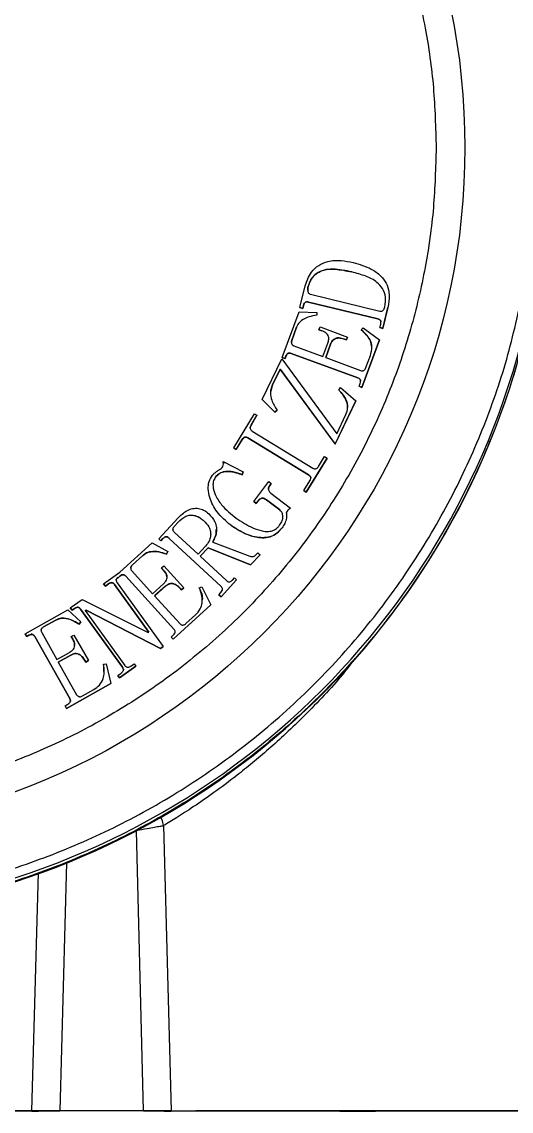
# Model space of a CAD drawing. Header units: millimetres. Extents: x 2371 to 4515, y 843 to 2359.
# Drawn here: x 3904.3 to 3955.3, y 1965 to 2078.6 of the extents above; entities that cross this region are included whole.
import ezdxf

# ---------------------------------------------------------------- set-up
doc = ezdxf.new("R2010")
doc.units = ezdxf.units.MM

msp = doc.modelspace()

# ---------------------------------------------------------------- linework, layer by layer
at = {"color": 7, "linetype": 'Continuous', "lineweight": 25}
for p, q in [((3933.29, 2048.819), (3933.843, 2051.094)), ((3934.38, 2050.212), (3941.61, 2048.449)), ((3941.411, 2047.64), (3934.182, 2049.403)), ((3934.182, 2049.403), (3934.182, 2049.401)), ((3934.182, 2049.401), (3941.411, 2047.638)), ((3942.593, 2050.107), (3942.593, 2050.11)), ((3931.443, 2043.617), (3933.197, 2048.385)), ((3933.197, 2048.385), (3935.049, 2048.31)), ((3933.594, 2048.744), (3933.29, 2048.819)), ((3933.29, 2048.819), (3933.29, 2048.817)), ((3933.29, 2048.817), (3933.594, 2048.742)), ((3933.667, 2049.047), (3933.594, 2048.744)), ((3933.594, 2048.742), (3933.667, 2049.044)), ((3933.594, 2048.744), (3933.594, 2048.742)), ((3933.667, 2049.047), (3933.667, 2049.044)), ((3935.049, 2048.31), (3935.054, 2048.031)), ((3942.454, 2048.835), (3941.924, 2046.66)), ((3941.924, 2046.658), (3942.454, 2048.833)), ((3942.454, 2048.835), (3942.454, 2048.833)), ((3935.272, 2046.517), (3935.38, 2046.807)), ((3935.38, 2046.807), (3938.248, 2045.752)), ((3941.411, 2047.64), (3941.411, 2047.638)), ((3941.619, 2046.733), (3941.706, 2047.087)), ((3932.935, 2046.769), (3932.435, 2045.407)), ((3932.435, 2045.405), (3932.935, 2046.767)), ((3932.935, 2046.769), (3932.935, 2046.767)), ((3935.563, 2046.411), (3935.272, 2046.517)), ((3935.272, 2046.517), (3935.272, 2046.514)), ((3935.272, 2046.514), (3935.563, 2046.408)), ((3935.563, 2046.411), (3935.563, 2046.408)), ((3938.248, 2045.752), (3938.141, 2045.461)), ((3938.141, 2045.459), (3938.248, 2045.75)), ((3938.248, 2045.752), (3938.248, 2045.75)), ((3939.682, 2046.495), (3939.868, 2046.703)), ((3939.868, 2046.703), (3941.569, 2045.469)), ((3941.924, 2046.66), (3941.619, 2046.733)), ((3941.619, 2046.733), (3941.619, 2046.731)), ((3941.619, 2046.731), (3941.924, 2046.658)), ((3941.924, 2046.66), (3941.924, 2046.658)), ((3932.435, 2045.407), (3932.435, 2045.405)), ((3932.662, 2044.827), (3935.677, 2043.718)), ((3935.677, 2043.718), (3936.197, 2045.128)), ((3936.49, 2045.02), (3935.969, 2043.61)), ((3935.97, 2043.609), (3936.49, 2045.018)), ((3936.49, 2045.02), (3936.49, 2045.018)), ((3938.141, 2045.461), (3937.946, 2045.532)), ((3937.946, 2045.532), (3937.946, 2045.53)), ((3937.946, 2045.53), (3938.141, 2045.459)), ((3938.141, 2045.461), (3938.141, 2045.459)), ((3941.569, 2045.469), (3939.743, 2040.508)), ((3939.743, 2040.506), (3941.569, 2045.466)), ((3941.569, 2045.469), (3941.569, 2045.466)), ((3929.347, 2039.226), (3931.384, 2043.475)), ((3931.384, 2043.475), (3937.122, 2035.671)), ((3931.735, 2043.51), (3931.443, 2043.617)), ((3931.443, 2043.617), (3931.443, 2043.615)), ((3931.443, 2043.615), (3931.735, 2043.507)), ((3931.826, 2043.752), (3931.735, 2043.51)), ((3931.735, 2043.507), (3931.826, 2043.75)), ((3931.735, 2043.51), (3931.735, 2043.507)), ((3931.826, 2043.752), (3931.826, 2043.75)), ((3939.331, 2041.489), (3932.377, 2044.049)), ((3932.377, 2044.047), (3932.377, 2044.049)), ((3932.377, 2044.047), (3939.331, 2041.487)), ((3935.969, 2043.61), (3939.616, 2042.267)), ((3940.167, 2042.562), (3940.631, 2043.825)), ((3931.218, 2042.406), (3930.436, 2040.773)), ((3930.436, 2040.77), (3931.218, 2042.404)), ((3936.955, 2034.602), (3931.218, 2042.406)), ((3931.218, 2042.406), (3931.218, 2042.404)), ((3931.218, 2042.404), (3936.955, 2034.6)), ((3939.331, 2041.489), (3939.331, 2041.487)), ((3930.436, 2040.773), (3930.436, 2040.77)), ((3937.348, 2040.218), (3937.529, 2040.476)), ((3937.529, 2040.476), (3939.105, 2039.087)), ((3939.45, 2040.616), (3939.558, 2040.907)), ((3939.743, 2040.508), (3939.45, 2040.616)), ((3939.45, 2040.616), (3939.45, 2040.614)), ((3939.45, 2040.614), (3939.743, 2040.506)), ((3939.743, 2040.508), (3939.743, 2040.506)), ((3930.669, 2037.904), (3929.347, 2039.226)), ((3929.347, 2039.226), (3929.347, 2039.223)), ((3929.347, 2039.223), (3930.669, 2037.902)), ((3939.105, 2039.087), (3936.955, 2034.602)), ((3936.955, 2034.6), (3939.105, 2039.085)), ((3939.105, 2039.087), (3939.105, 2039.085)), ((3926.374, 2034.207), (3928.537, 2037.752)), ((3928.537, 2037.752), (3928.803, 2037.59)), ((3930.894, 2038.139), (3930.669, 2037.904)), ((3930.669, 2037.902), (3930.894, 2038.137)), ((3930.669, 2037.904), (3930.669, 2037.902)), ((3930.894, 2038.139), (3930.894, 2038.137)), ((3928.803, 2037.59), (3928.181, 2036.571)), ((3928.181, 2036.569), (3928.803, 2037.588)), ((3928.181, 2036.571), (3928.181, 2036.569)), ((3928.803, 2037.59), (3928.803, 2037.588)), ((3937.122, 2035.671), (3938.085, 2037.681)), ((3928.293, 2035.954), (3934.629, 2032.088)), ((3927.262, 2035.064), (3926.64, 2034.045)), ((3926.64, 2034.043), (3927.262, 2035.062)), ((3927.262, 2035.064), (3927.262, 2035.062)), ((3934.195, 2031.379), (3927.859, 2035.245)), ((3927.859, 2035.243), (3927.859, 2035.245)), ((3927.859, 2035.243), (3934.195, 2031.377)), ((3936.955, 2034.602), (3936.955, 2034.6)), ((3926.64, 2034.045), (3926.374, 2034.207)), ((3926.374, 2034.207), (3926.374, 2034.205)), ((3926.374, 2034.205), (3926.64, 2034.043)), ((3926.64, 2034.045), (3926.64, 2034.043)), ((3935.226, 2032.269), (3935.848, 2033.288)), ((3935.848, 2033.288), (3936.114, 2033.126)), ((3925.261, 2032.791), (3927.376, 2031.712)), ((3936.114, 2033.126), (3933.951, 2029.582)), ((3933.951, 2029.58), (3936.114, 2033.124)), ((3936.114, 2033.126), (3936.114, 2033.124)), ((3924.456, 2031.123), (3924.456, 2031.121)), ((3927.376, 2031.712), (3927.27, 2031.402)), ((3927.27, 2031.4), (3927.376, 2031.71)), ((3927.27, 2031.402), (3927.27, 2031.4)), ((3927.376, 2031.71), (3927.376, 2031.712)), ((3934.195, 2031.379), (3934.195, 2031.377)), ((3923.715, 2029.992), (3923.715, 2029.99)), ((3928.474, 2028.605), (3930.04, 2030.676)), ((3930.04, 2030.676), (3930.289, 2030.487)), ((3930.289, 2030.487), (3930.133, 2030.279)), ((3930.133, 2030.277), (3930.289, 2030.485)), ((3930.133, 2030.279), (3930.133, 2030.277)), ((3930.289, 2030.487), (3930.289, 2030.485)), ((3933.685, 2029.744), (3934.307, 2030.763)), ((3933.951, 2029.582), (3933.685, 2029.744)), ((3933.685, 2029.744), (3933.685, 2029.741)), ((3928.911, 2028.665), (3928.723, 2028.416)), ((3928.723, 2028.414), (3928.911, 2028.663)), ((3928.911, 2028.665), (3928.911, 2028.663)), ((3931.192, 2027.721), (3929.784, 2028.786)), ((3929.784, 2028.786), (3929.784, 2028.784)), ((3929.784, 2028.784), (3931.192, 2027.719)), ((3930.244, 2029.48), (3932.315, 2027.913)), ((3933.685, 2029.741), (3933.951, 2029.58)), ((3933.951, 2029.582), (3933.951, 2029.58)), ((3928.723, 2028.416), (3928.474, 2028.605)), ((3928.474, 2028.605), (3928.474, 2028.603)), ((3928.474, 2028.603), (3928.723, 2028.414)), ((3928.723, 2028.416), (3928.723, 2028.414)), ((3931.192, 2027.721), (3931.192, 2027.719)), ((3918.554, 2024.722), (3920.569, 2026.891)), ((3920.195, 2026.034), (3920.584, 2026.452)), ((3920.195, 2026.032), (3920.584, 2026.45)), ((3920.584, 2026.452), (3920.584, 2026.45)), ((3923.262, 2026.587), (3923.262, 2026.585)), ((3931.869, 2026.866), (3931.869, 2026.868)), ((3922.653, 2023.11), (3920.18, 2025.408)), ((3920.195, 2026.034), (3920.195, 2026.032)), ((3924.579, 2025.669), (3924.579, 2025.671)), ((3914.508, 2021.236), (3917.876, 2024.3)), ((3917.876, 2024.3), (3919.493, 2023.375)), ((3918.781, 2024.512), (3918.554, 2024.722)), ((3918.554, 2024.72), (3918.554, 2024.722)), ((3918.554, 2024.72), (3918.781, 2024.51)), ((3918.993, 2024.741), (3918.781, 2024.512)), ((3918.781, 2024.51), (3918.993, 2024.739)), ((3918.781, 2024.512), (3918.781, 2024.51)), ((3918.993, 2024.741), (3918.993, 2024.739)), ((3925.055, 2019.744), (3919.615, 2024.799)), ((3919.615, 2024.799), (3919.615, 2024.797)), ((3919.615, 2024.797), (3925.055, 2019.742)), ((3924.188, 2024.379), (3928.062, 2022.904)), ((3916.892, 2022.982), (3915.813, 2022)), ((3915.813, 2021.998), (3916.892, 2022.98)), ((3916.892, 2022.982), (3916.892, 2022.98)), ((3919.493, 2023.375), (3919.369, 2023.123)), ((3919.369, 2023.121), (3919.493, 2023.373)), ((3919.369, 2023.123), (3919.369, 2023.121)), ((3919.493, 2023.375), (3919.493, 2023.373)), ((3923.433, 2023.948), (3922.653, 2023.11)), ((3923.695, 2023.774), (3922.88, 2022.898)), ((3922.881, 2022.897), (3923.695, 2023.772)), ((3928.134, 2021.987), (3923.695, 2023.774)), ((3923.695, 2023.774), (3923.695, 2023.772)), ((3923.695, 2023.772), (3928.134, 2021.985)), ((3929.124, 2023.052), (3928.134, 2021.987)), ((3928.134, 2021.985), (3929.124, 2023.05)), ((3928.683, 2023.039), (3928.894, 2023.266)), ((3928.894, 2023.266), (3929.124, 2023.052)), ((3929.124, 2023.052), (3929.124, 2023.05)), ((3915.813, 2022), (3915.813, 2021.998)), ((3918.859, 2021.672), (3919.09, 2021.882)), ((3919.09, 2021.882), (3921.159, 2019.609)), ((3922.88, 2022.898), (3925.62, 2020.353)), ((3928.134, 2021.987), (3928.134, 2021.985)), ((3912.806, 2020.023), (3914.501, 2021.245)), ((3914.311, 2020.634), (3914.267, 2020.682)), ((3914.267, 2020.679), (3914.267, 2020.682)), ((3914.267, 2020.679), (3914.311, 2020.632)), ((3914.503, 2020.809), (3914.311, 2020.634)), ((3914.311, 2020.632), (3914.503, 2020.807)), ((3914.501, 2021.245), (3914.508, 2021.236)), ((3914.503, 2020.809), (3914.503, 2020.807)), ((3920.144, 2015.306), (3915.131, 2020.815)), ((3915.131, 2020.815), (3915.131, 2020.813)), ((3915.131, 2020.813), (3920.144, 2015.303)), ((3915.748, 2021.377), (3917.921, 2018.989)), ((3919.069, 2021.441), (3918.859, 2021.672)), ((3918.859, 2021.672), (3918.859, 2021.67)), ((3918.859, 2021.67), (3919.069, 2021.439)), ((3919.069, 2021.441), (3919.069, 2021.439)), ((3912.989, 2019.769), (3912.806, 2020.023)), ((3912.806, 2020.023), (3912.806, 2020.021)), ((3912.806, 2020.021), (3912.989, 2019.767)), ((3913.328, 2020.012), (3912.989, 2019.769)), ((3912.989, 2019.767), (3913.328, 2020.01)), ((3912.989, 2019.769), (3912.989, 2019.767)), ((3913.328, 2020.012), (3913.328, 2020.01)), ((3917.532, 2014.99), (3913.954, 2019.948)), ((3913.954, 2019.948), (3913.954, 2019.946)), ((3913.954, 2019.946), (3917.531, 2014.989)), ((3914.209, 2020.131), (3919.009, 2013.478)), ((3914.311, 2020.634), (3914.311, 2020.632)), ((3917.921, 2018.989), (3919.038, 2020.004)), ((3919.248, 2019.773), (3918.131, 2018.758)), ((3918.132, 2018.756), (3919.248, 2019.771)), ((3919.248, 2019.773), (3919.248, 2019.771)), ((3920.928, 2019.399), (3920.787, 2019.553)), ((3920.787, 2019.553), (3920.787, 2019.551)), ((3920.787, 2019.551), (3920.928, 2019.397)), ((3921.159, 2019.609), (3920.928, 2019.399)), ((3920.928, 2019.397), (3921.159, 2019.607)), ((3921.159, 2019.609), (3921.159, 2019.607)), ((3922.781, 2019.607), (3923.043, 2019.705)), ((3923.043, 2019.705), (3923.987, 2017.818)), ((3925.055, 2019.744), (3925.055, 2019.742)), ((3926.685, 2020.428), (3925.059, 2018.677)), ((3925.059, 2018.675), (3926.685, 2020.426)), ((3926.244, 2020.413), (3926.456, 2020.642)), ((3926.456, 2020.642), (3926.685, 2020.428)), ((3926.685, 2020.428), (3926.685, 2020.426)), ((3909.331, 2017.515), (3910.56, 2018.403)), ((3910.56, 2018.403), (3917.447, 2014.93)), ((3918.131, 2018.758), (3920.76, 2015.868)), ((3920.928, 2019.399), (3920.928, 2019.397)), ((3924.83, 2018.891), (3925.042, 2019.12)), ((3925.059, 2018.677), (3924.83, 2018.891)), ((3924.83, 2018.891), (3924.83, 2018.889)), ((3924.83, 2018.889), (3925.059, 2018.675)), ((3925.059, 2018.677), (3925.059, 2018.675)), ((3904.628, 2014.806), (3909.065, 2017.307)), ((3909.065, 2017.307), (3910.432, 2016.049)), ((3909.514, 2017.261), (3909.331, 2017.515)), ((3909.331, 2017.515), (3909.331, 2017.513)), ((3909.331, 2017.513), (3909.514, 2017.259)), ((3909.768, 2017.446), (3909.514, 2017.261)), ((3909.514, 2017.259), (3909.768, 2017.444)), ((3909.514, 2017.261), (3909.514, 2017.259)), ((3909.768, 2017.446), (3909.768, 2017.444)), ((3914.765, 2011.32), (3910.394, 2017.38)), ((3910.394, 2017.38), (3910.394, 2017.378)), ((3910.394, 2017.378), (3914.765, 2011.318)), ((3910.978, 2017.286), (3910.893, 2017.226)), ((3910.894, 2017.225), (3910.978, 2017.284)), ((3918.755, 2013.295), (3910.978, 2017.286)), ((3910.978, 2017.286), (3910.978, 2017.284)), ((3910.978, 2017.284), (3918.755, 2013.293)), ((3923.987, 2017.818), (3920.057, 2014.24)), ((3920.057, 2014.238), (3923.987, 2017.815)), ((3923.987, 2017.818), (3923.987, 2017.815)), ((3907.816, 2016.243), (3906.549, 2015.531)), ((3906.549, 2015.528), (3907.816, 2016.241)), ((3907.816, 2016.243), (3907.816, 2016.241)), ((3910.893, 2017.226), (3915.02, 2011.505)), ((3921.388, 2015.874), (3922.39, 2016.787)), ((3906.549, 2015.531), (3906.549, 2015.528)), ((3910.432, 2016.049), (3910.255, 2015.829)), ((3910.255, 2015.827), (3910.432, 2016.047)), ((3910.255, 2015.829), (3910.255, 2015.827)), ((3910.432, 2016.049), (3910.432, 2016.047)), ((3917.447, 2014.93), (3917.532, 2014.99)), ((3920.144, 2015.306), (3920.144, 2015.303)), ((3904.782, 2014.535), (3904.628, 2014.806)), ((3904.628, 2014.806), (3904.628, 2014.804)), ((3904.628, 2014.804), (3904.782, 2014.532)), ((3905.01, 2014.662), (3904.782, 2014.535)), ((3904.782, 2014.532), (3905.01, 2014.66)), ((3904.782, 2014.535), (3904.782, 2014.532)), ((3905.01, 2014.662), (3905.01, 2014.66)), ((3909.269, 2008.054), (3905.62, 2014.529)), ((3905.62, 2014.527), (3905.62, 2014.529)), ((3905.62, 2014.527), (3909.269, 2008.052)), ((3906.345, 2014.937), (3907.926, 2012.131)), ((3909.437, 2014.533), (3909.708, 2014.685)), ((3909.589, 2014.261), (3909.437, 2014.533)), ((3909.437, 2014.533), (3909.437, 2014.531)), ((3909.437, 2014.531), (3909.589, 2014.259)), ((3909.589, 2014.261), (3909.589, 2014.259)), ((3909.708, 2014.685), (3911.213, 2012.013)), ((3919.847, 2014.471), (3920.078, 2014.683)), ((3920.057, 2014.24), (3919.847, 2014.471)), ((3919.847, 2014.471), (3919.847, 2014.469)), ((3919.847, 2014.469), (3920.057, 2014.238)), ((3920.057, 2014.24), (3920.057, 2014.238)), ((3907.926, 2012.131), (3909.24, 2012.87)), ((3919.009, 2013.478), (3918.755, 2013.295)), ((3918.755, 2013.293), (3919.009, 2013.476)), ((3918.755, 2013.295), (3918.755, 2013.293)), ((3919.009, 2013.478), (3919.009, 2013.476)), ((3909.392, 2012.599), (3908.078, 2011.859)), ((3908.078, 2011.859), (3909.993, 2008.463)), ((3908.079, 2011.857), (3909.392, 2012.596)), ((3909.392, 2012.599), (3909.392, 2012.596)), ((3910.941, 2011.861), (3910.839, 2012.042)), ((3910.839, 2012.042), (3910.839, 2012.04)), ((3910.839, 2012.04), (3910.941, 2011.859)), ((3911.213, 2012.013), (3910.941, 2011.861)), ((3910.941, 2011.859), (3911.213, 2012.011)), ((3910.941, 2011.861), (3910.941, 2011.859)), ((3911.213, 2012.013), (3911.213, 2012.011)), ((3912.79, 2011.651), (3913.066, 2011.687)), ((3912.79, 2011.649), (3912.808, 2010.889)), ((3913.066, 2011.687), (3913.565, 2009.642)), ((3915.646, 2011.44), (3915.985, 2011.684)), ((3915.985, 2011.684), (3916.17, 2011.43)), ((3914.289, 2010.463), (3914.629, 2010.708)), ((3914.474, 2010.209), (3914.289, 2010.463)), ((3914.289, 2010.463), (3914.289, 2010.461)), ((3914.289, 2010.461), (3914.474, 2010.206)), ((3916.17, 2011.43), (3914.474, 2010.209)), ((3914.474, 2010.206), (3916.17, 2011.428)), ((3914.765, 2011.32), (3914.765, 2011.318)), ((3916.17, 2011.43), (3916.17, 2011.428)), ((3913.565, 2009.642), (3908.947, 2007.039)), ((3908.947, 2007.037), (3913.565, 2009.64)), ((3913.565, 2009.642), (3913.565, 2009.64)), ((3914.474, 2010.209), (3914.474, 2010.206)), ((3910.606, 2008.332), (3911.783, 2008.994)), ((3908.795, 2007.311), (3909.067, 2007.463)), ((3908.947, 2007.039), (3908.795, 2007.311)), ((3908.795, 2007.311), (3908.795, 2007.309)), ((3908.795, 2007.309), (3908.947, 2007.037)), ((3908.947, 2007.039), (3908.947, 2007.037)), ((3909.269, 2008.054), (3909.269, 2008.052)), ((3919.064, 1994.812), (3919.848, 1965.082)), ((3916.98, 1965.077), (3916.237, 1994.31)), ((3908.936, 1990.935), (3908.233, 1965.077)), ((3905.318, 1965.082), (3906.008, 1989.873)), ((3916.98, 1965.077), (3908.233, 1965.077)), ((3916.98, 1965.06), (3908.233, 1965.06))]:
    msp.add_line(p, q, dxfattribs=at)
at = {"color": 7, "linetype": 'Continuous', "lineweight": 25, "flags": 128}
msp.add_lwpolyline([(3919.064, 1994.812), (3918.961, 1995.298), (3918.788, 1995.682)], dxfattribs=at)
at = {"color": 7, "linetype": 'Continuous', "lineweight": 25}
msp.add_circle((3878.988, 2065.497), 71.5, dxfattribs=at)
for centre, start, end in [((3878.988, 2065.495), 280.30604, 349.69383), ((3879.065, 2065.123), 281.36448, 349.47139)]:
    msp.add_arc(centre, 80, start, end, dxfattribs=at)
for points, knots in [([(3810.488, 2065.504), (3810.543, 2067.593), (3810.652, 2071.771), (3811.562, 2078.11), (3813.048, 2084.462), (3815.222, 2090.828), (3818.053, 2097.051), (3821.567, 2103.074), (3825.721, 2108.766), (3830.464, 2114.027), (3835.726, 2118.771), (3841.418, 2122.925), (3847.44, 2126.438), (3853.663, 2129.27), (3860.029, 2131.441), (3866.381, 2132.936), (3872.72, 2133.814), (3878.988, 2134.099), (3885.255, 2133.814), (3891.594, 2132.936), (3897.946, 2131.441), (3904.312, 2129.27), (3910.535, 2126.438), (3916.558, 2122.925), (3922.25, 2118.771), (3927.511, 2114.027), (3932.254, 2108.766), (3936.409, 2103.074), (3939.922, 2097.051), (3942.753, 2090.828), (3944.927, 2084.462), (3946.413, 2078.11), (3947.323, 2071.771), (3947.433, 2067.593), (3947.488, 2065.504)], [0, 0, 0, 0, 0.0291236, 0.0582485, 0.08912, 0.1199941, 0.1519015, 0.1843128, 0.2170688, 0.25, 0.2829312, 0.3156872, 0.3480985, 0.3800059, 0.4108775, 0.4417515, 0.4708745, 0.5, 0.529123, 0.5582485, 0.58912, 0.6199941, 0.6519015, 0.6843128, 0.7170688, 0.75, 0.7829312, 0.8156872, 0.8480985, 0.8800059, 0.9108775, 0.9417515, 0.9708751, 1, 1, 1, 1]), ([(3947.488, 2065.504), (3947.433, 2063.415), (3947.323, 2059.237), (3946.413, 2052.898), (3944.927, 2046.546), (3942.753, 2040.18), (3939.922, 2033.957), (3936.409, 2027.934), (3932.254, 2022.242), (3927.511, 2016.981), (3922.25, 2012.237), (3916.558, 2008.083), (3910.535, 2004.569), (3904.312, 2001.738), (3897.946, 1999.567), (3891.594, 1998.071), (3885.255, 1997.194), (3878.988, 1996.909), (3872.721, 1997.194), (3866.382, 1998.071), (3860.029, 1999.567), (3853.664, 2001.738), (3847.44, 2004.569), (3841.418, 2008.083), (3835.726, 2012.237), (3830.464, 2016.981), (3825.721, 2022.242), (3821.567, 2027.934), (3818.053, 2033.957), (3815.222, 2040.18), (3813.048, 2046.545), (3811.562, 2052.898), (3810.652, 2059.237), (3810.543, 2063.415), (3810.488, 2065.504)], [0, 0, 0, 0, 0.0291236, 0.0582485, 0.08912, 0.1199941, 0.1519015, 0.1843128, 0.2170688, 0.25, 0.2829312, 0.3156872, 0.3480985, 0.3800059, 0.4108775, 0.4417515, 0.4708745, 0.5, 0.529123, 0.5582485, 0.58912, 0.6199941, 0.6519015, 0.6843128, 0.7170688, 0.75, 0.7829312, 0.8156872, 0.8480985, 0.8800059, 0.9108775, 0.9417515, 0.9708751, 1, 1, 1, 1]), ([(3933.843, 2051.094), (3934.013, 2051.593), (3934.297, 2052.423), (3935.211, 2053.266), (3936.289, 2053.735), (3937.549, 2053.786), (3938.418, 2053.606), (3938.83, 2053.522)], [0, 0, 0, 0, 0.24707513, 0.41170672, 0.57637635, 0.79945917, 1, 1, 1, 1]), ([(3934.147, 2051.017), (3934.26, 2051.342), (3934.456, 2051.903), (3935.096, 2052.467), (3935.912, 2052.818), (3937.16, 2052.861), (3938.117, 2052.656), (3938.695, 2052.533)], [0, 0, 0, 0, 0.1872879, 0.322879, 0.4581624, 0.6728644, 1, 1, 1, 1]), ([(3938.695, 2052.535), (3938.037, 2052.675), (3937.084, 2052.878), (3935.798, 2052.788), (3934.989, 2052.419), (3934.433, 2051.82), (3934.228, 2051.32), (3934.157, 2051.058), (3934.147, 2051.019)], [0, 0, 0, 0, 0.3704615, 0.5365157, 0.705021, 0.84958, 0.9779878, 1, 1, 1, 1]), ([(3942.149, 2048.908), (3942.196, 2049.247), (3942.287, 2049.9), (3941.943, 2050.812), (3941.244, 2051.61), (3940.099, 2052.15), (3939.184, 2052.401), (3938.695, 2052.535)], [0, 0, 0, 0, 0.1788449, 0.3443662, 0.4969937, 0.7308312, 1, 1, 1, 1]), ([(3938.83, 2053.522), (3939.477, 2053.335), (3940.51, 2053.038), (3941.685, 2052.246), (3942.327, 2051.394), (3942.644, 2050.345), (3942.592, 2049.467), (3942.477, 2048.943), (3942.454, 2048.835)], [0, 0, 0, 0, 0.2971115, 0.4738096, 0.6178895, 0.7619023, 0.9507985, 1, 1, 1, 1]), ([(3893.121, 1987.772), (3895.617, 1988.299), (3900.655, 1989.361), (3908.032, 1991.9), (3915.274, 1995.169), (3922.253, 1999.232), (3928.856, 2004.043), (3934.949, 2009.536), (3940.442, 2015.629), (3945.254, 2022.232), (3949.316, 2029.211), (3952.586, 2036.453), (3955.124, 2043.83), (3956.187, 2048.868), (3956.713, 2051.364)], [0, 0, 0, 0, 0.0799588, 0.1613715, 0.2441424, 0.3288926, 0.4142166, 0.5, 0.5857784, 0.6711024, 0.7558576, 0.8386237, 0.9200388, 1, 1, 1, 1]), ([(3934.104, 2050.601), (3934.102, 2050.619), (3934.083, 2050.759), (3934.117, 2050.897), (3934.147, 2051.017)], [0, 0, 0, 0, 0.1339852, 1, 1, 1, 1]), ([(3934.147, 2051.019), (3934.128, 2050.924), (3934.093, 2050.75), (3934.095, 2050.526), (3934.152, 2050.369), (3934.233, 2050.273), (3934.318, 2050.231), (3934.368, 2050.216), (3934.38, 2050.212)], [0, 0, 0, 0, 0.30920308, 0.56933385, 0.70170527, 0.8348468, 0.95868045, 1, 1, 1, 1]), ([(3934.182, 2049.403), (3934.125, 2049.414), (3934.033, 2049.433), (3933.905, 2049.408), (3933.806, 2049.348), (3933.717, 2049.224), (3933.686, 2049.114), (3933.667, 2049.047)], [0, 0, 0, 0, 0.23893436, 0.38351981, 0.52932469, 0.71005388, 1, 1, 1, 1]), ([(3933.667, 2049.044), (3933.691, 2049.127), (3933.725, 2049.245), (3933.831, 2049.367), (3933.936, 2049.416), (3934.057, 2049.427), (3934.139, 2049.41), (3934.182, 2049.401)], [0, 0, 0, 0, 0.3525062, 0.5020179, 0.6535312, 0.8212611, 1, 1, 1, 1]), ([(3935.054, 2048.031), (3934.776, 2047.983), (3934.217, 2047.886), (3933.507, 2047.571), (3933.095, 2047.136), (3932.977, 2046.864), (3932.935, 2046.769)], [0, 0, 0, 0, 0.3269567, 0.6569833, 0.8805058, 1, 1, 1, 1]), ([(3941.61, 2048.449), (3941.664, 2048.441), (3941.757, 2048.426), (3941.884, 2048.474), (3941.992, 2048.56), (3942.09, 2048.707), (3942.128, 2048.836), (3942.149, 2048.908)], [0, 0, 0, 0, 0.2039125, 0.3489118, 0.4932734, 0.7202809, 1, 1, 1, 1]), ([(3941.706, 2047.087), (3941.725, 2047.178), (3941.751, 2047.304), (3941.701, 2047.461), (3941.631, 2047.543), (3941.532, 2047.607), (3941.454, 2047.628), (3941.411, 2047.64)], [0, 0, 0, 0, 0.3765639, 0.5207122, 0.6646119, 0.8165764, 1, 1, 1, 1]), ([(3941.411, 2047.638), (3941.466, 2047.622), (3941.558, 2047.596), (3941.659, 2047.514), (3941.714, 2047.428), (3941.734, 2047.36), (3941.731, 2047.325), (3941.731, 2047.321)], [0, 0, 0, 0, 0.35016529, 0.583321, 0.78119363, 0.97941665, 1, 1, 1, 1]), ([(3936.197, 2045.128), (3936.238, 2045.26), (3936.303, 2045.472), (3936.282, 2045.783), (3936.162, 2046.032), (3935.919, 2046.261), (3935.693, 2046.356), (3935.563, 2046.411)], [0, 0, 0, 0, 0.250694, 0.4029451, 0.5564751, 0.7437834, 1, 1, 1, 1]), ([(3936.49, 2045.018), (3936.544, 2045.144), (3936.632, 2045.348), (3936.866, 2045.554), (3937.14, 2045.658), (3937.516, 2045.665), (3937.789, 2045.58), (3937.946, 2045.53)], [0, 0, 0, 0, 0.2306915, 0.3735124, 0.5166282, 0.7211113, 1, 1, 1, 1]), ([(3937.946, 2045.532), (3937.753, 2045.591), (3937.467, 2045.678), (3937.07, 2045.644), (3936.815, 2045.525), (3936.61, 2045.307), (3936.534, 2045.125), (3936.49, 2045.02)], [0, 0, 0, 0, 0.33951559, 0.50223605, 0.66670502, 0.80682139, 1, 1, 1, 1]), ([(3940.631, 2043.825), (3940.709, 2044.117), (3940.843, 2044.624), (3940.659, 2045.356), (3940.277, 2045.977), (3939.897, 2046.308), (3939.682, 2046.495)], [0, 0, 0, 0, 0.291975, 0.5068433, 0.7208193, 1, 1, 1, 1]), ([(3939.682, 2046.493), (3939.995, 2046.205), (3940.471, 2045.767), (3940.769, 2045.041), (3940.755, 2044.709), (3940.75, 2044.598)], [0, 0, 0, 0, 0.5605682, 0.8525163, 1, 1, 1, 1]), ([(3932.435, 2045.407), (3932.415, 2045.337), (3932.383, 2045.224), (3932.404, 2045.072), (3932.455, 2044.961), (3932.544, 2044.877), (3932.623, 2044.844), (3932.662, 2044.827)], [0, 0, 0, 0, 0.3062776, 0.4939082, 0.6374755, 0.8190663, 1, 1, 1, 1]), ([(3932.401, 2045.195), (3932.4, 2045.22), (3932.395, 2045.292), (3932.419, 2045.361), (3932.435, 2045.405)], [0, 0, 0, 0, 0.35318349, 1, 1, 1, 1]), ([(3932.377, 2044.049), (3932.321, 2044.066), (3932.232, 2044.093), (3932.1, 2044.084), (3931.998, 2044.038), (3931.897, 2043.925), (3931.854, 2043.821), (3931.826, 2043.752)], [0, 0, 0, 0, 0.2382727, 0.3863418, 0.5355218, 0.6942831, 1, 1, 1, 1]), ([(3931.826, 2043.75), (3931.861, 2043.836), (3931.91, 2043.955), (3932.037, 2044.059), (3932.146, 2044.09), (3932.263, 2044.083), (3932.34, 2044.058), (3932.377, 2044.047)], [0, 0, 0, 0, 0.37929805, 0.52116627, 0.66336535, 0.83984811, 1, 1, 1, 1]), ([(3939.616, 2042.267), (3939.671, 2042.251), (3939.761, 2042.224), (3939.893, 2042.246), (3940.004, 2042.307), (3940.103, 2042.414), (3940.145, 2042.511), (3940.167, 2042.562)], [0, 0, 0, 0, 0.2385214, 0.3956357, 0.5523142, 0.7667779, 1, 1, 1, 1]), ([(3939.558, 2040.907), (3939.588, 2040.999), (3939.629, 2041.125), (3939.59, 2041.291), (3939.52, 2041.388), (3939.426, 2041.451), (3939.357, 2041.478), (3939.331, 2041.489)], [0, 0, 0, 0, 0.3910604, 0.5401883, 0.6900127, 0.8826854, 1, 1, 1, 1]), ([(3939.331, 2041.487), (3939.387, 2041.463), (3939.476, 2041.425), (3939.566, 2041.329), (3939.606, 2041.244), (3939.606, 2041.188), (3939.606, 2041.168)], [0, 0, 0, 0, 0.3984195, 0.6317471, 0.8667713, 1, 1, 1, 1]), ([(3930.436, 2040.773), (3930.341, 2040.499), (3930.159, 2039.976), (3930.326, 2039.019), (3930.681, 2038.469), (3930.894, 2038.139)], [0, 0, 0, 0, 0.3046355, 0.5832958, 1, 1, 1, 1]), ([(3930.251, 2039.891), (3930.25, 2040.035), (3930.247, 2040.341), (3930.371, 2040.622), (3930.436, 2040.77)], [0, 0, 0, 0, 0.4699412, 1, 1, 1, 1]), ([(3938.085, 2037.681), (3938.166, 2037.907), (3938.322, 2038.346), (3938.176, 2039.096), (3937.819, 2039.714), (3937.487, 2040.068), (3937.348, 2040.218)], [0, 0, 0, 0, 0.25104, 0.4857374, 0.7830747, 1, 1, 1, 1]), ([(3937.348, 2040.216), (3937.506, 2040.043), (3937.867, 2039.65), (3938.22, 2039.024), (3938.241, 2038.567), (3938.248, 2038.414)], [0, 0, 0, 0, 0.34095, 0.7783996, 1, 1, 1, 1]), ([(3928.092, 2036.264), (3928.092, 2036.266), (3928.081, 2036.323), (3928.11, 2036.433), (3928.159, 2036.526), (3928.181, 2036.569)], [0, 0, 0, 0, 0.0195762, 0.5460125, 1, 1, 1, 1]), ([(3928.181, 2036.571), (3928.144, 2036.495), (3928.088, 2036.38), (3928.09, 2036.208), (3928.137, 2036.09), (3928.213, 2036.008), (3928.269, 2035.97), (3928.293, 2035.954)], [0, 0, 0, 0, 0.35204145, 0.53182692, 0.71303373, 0.8778643, 1, 1, 1, 1]), ([(3927.859, 2035.245), (3927.807, 2035.274), (3927.722, 2035.321), (3927.589, 2035.331), (3927.478, 2035.304), (3927.36, 2035.214), (3927.299, 2035.121), (3927.262, 2035.064)], [0, 0, 0, 0, 0.2476872, 0.3956197, 0.5444603, 0.7171716, 1, 1, 1, 1]), ([(3927.262, 2035.062), (3927.309, 2035.134), (3927.377, 2035.236), (3927.516, 2035.318), (3927.624, 2035.329), (3927.744, 2035.308), (3927.817, 2035.267), (3927.859, 2035.243)], [0, 0, 0, 0, 0.3521813, 0.5024776, 0.6542052, 0.7967832, 1, 1, 1, 1]), ([(3924.729, 2031.828), (3924.767, 2031.852), (3924.844, 2031.902), (3924.995, 2032.002), (3925.097, 2032.09), (3925.165, 2032.149)], [0, 0, 0, 0, 0.2516063, 0.5032378, 1, 1, 1, 1]), ([(3925.165, 2032.149), (3925.21, 2032.229), (3925.3, 2032.385), (3925.31, 2032.619), (3925.274, 2032.747), (3925.261, 2032.791)], [0, 0, 0, 0, 0.4062044, 0.795736, 1, 1, 1, 1]), ([(3925.261, 2032.789), (3925.292, 2032.698), (3925.322, 2032.607), (3925.3, 2032.519), (3925.3, 2032.519)], [0, 0, 0, 0, 0.998825, 1, 1, 1, 1]), ([(3934.629, 2032.088), (3934.679, 2032.061), (3934.765, 2032.016), (3934.903, 2032.015), (3935.019, 2032.053), (3935.134, 2032.138), (3935.192, 2032.221), (3935.226, 2032.269)], [0, 0, 0, 0, 0.2395245, 0.4057902, 0.5717291, 0.7504682, 1, 1, 1, 1]), ([(3926.076, 2026.122), (3925.565, 2026.565), (3924.632, 2027.374), (3923.907, 2028.765), (3923.673, 2029.862), (3923.761, 2030.692), (3924.031, 2031.127), (3924.165, 2031.342)], [0, 0, 0, 0, 0.3298211, 0.6021976, 0.7513889, 0.8768051, 1, 1, 1, 1]), ([(3924.165, 2031.342), (3924.205, 2031.39), (3924.285, 2031.487), (3924.47, 2031.655), (3924.626, 2031.759), (3924.729, 2031.828)], [0, 0, 0, 0, 0.25084416, 0.50206753, 1, 1, 1, 1]), ([(3924.456, 2031.123), (3924.372, 2030.973), (3924.215, 2030.691), (3924.206, 2030.056), (3924.439, 2029.203), (3925.232, 2028.001), (3926.101, 2027.301), (3926.64, 2026.867)], [0, 0, 0, 0, 0.0977106, 0.1830414, 0.3582496, 0.6022233, 1, 1, 1, 1]), ([(3927.27, 2031.402), (3926.956, 2031.513), (3926.396, 2031.711), (3925.617, 2031.781), (3925.017, 2031.625), (3924.66, 2031.375), (3924.503, 2031.181), (3924.456, 2031.123)], [0, 0, 0, 0, 0.327037, 0.582977, 0.7546195, 0.9267447, 1, 1, 1, 1]), ([(3924.456, 2031.121), (3924.568, 2031.247), (3924.812, 2031.521), (3925.372, 2031.748), (3926.234, 2031.76), (3926.857, 2031.543), (3927.27, 2031.4)], [0, 0, 0, 0, 0.1652212, 0.3568319, 0.5731186, 1, 1, 1, 1]), ([(3934.307, 2030.763), (3934.351, 2030.841), (3934.412, 2030.95), (3934.418, 2031.112), (3934.377, 2031.212), (3934.304, 2031.307), (3934.234, 2031.353), (3934.195, 2031.379)], [0, 0, 0, 0, 0.3649824, 0.5103183, 0.6556377, 0.8058353, 1, 1, 1, 1]), ([(3934.195, 2031.377), (3934.244, 2031.344), (3934.325, 2031.29), (3934.391, 2031.18), (3934.418, 2031.105), (3934.413, 2031.067), (3934.412, 2031.059)], [0, 0, 0, 0, 0.4302101, 0.71358, 0.9456244, 1, 1, 1, 1]), ([(3930.133, 2030.279), (3930.091, 2030.215), (3930.018, 2030.103), (3929.993, 2029.911), (3930.024, 2029.746), (3930.111, 2029.595), (3930.198, 2029.52), (3930.244, 2029.48)], [0, 0, 0, 0, 0.249315, 0.4358137, 0.6227966, 0.7970359, 1, 1, 1, 1]), ([(3930.009, 2029.897), (3930.006, 2029.918), (3929.997, 2029.993), (3930.036, 2030.129), (3930.099, 2030.226), (3930.133, 2030.277)], [0, 0, 0, 0, 0.1511317, 0.5524339, 1, 1, 1, 1]), ([(3929.784, 2028.786), (3929.712, 2028.835), (3929.594, 2028.916), (3929.398, 2028.958), (3929.236, 2028.934), (3929.06, 2028.842), (3928.97, 2028.734), (3928.911, 2028.665)], [0, 0, 0, 0, 0.2572374, 0.4204306, 0.5844812, 0.733875, 1, 1, 1, 1]), ([(3928.911, 2028.663), (3928.966, 2028.728), (3929.056, 2028.836), (3929.231, 2028.932), (3929.394, 2028.955), (3929.591, 2028.916), (3929.708, 2028.836), (3929.784, 2028.784)], [0, 0, 0, 0, 0.2512063, 0.4155986, 0.5807784, 0.7303193, 1, 1, 1, 1]), ([(3920.569, 2026.891), (3920.857, 2027.169), (3921.299, 2027.594), (3922.074, 2027.901), (3922.695, 2027.924), (3923.295, 2027.713), (3923.613, 2027.449), (3923.788, 2027.304)], [0, 0, 0, 0, 0.3217816, 0.4934087, 0.666308, 0.8162135, 1, 1, 1, 1]), ([(3931.154, 2026.122), (3931.264, 2026.285), (3931.44, 2026.546), (3931.532, 2026.957), (3931.5, 2027.278), (3931.372, 2027.533), (3931.247, 2027.663), (3931.192, 2027.721)], [0, 0, 0, 0, 0.3291258, 0.5285643, 0.6968087, 0.865433, 1, 1, 1, 1]), ([(3932.013, 2027.686), (3931.98, 2027.638), (3931.92, 2027.553), (3931.871, 2027.404), (3931.881, 2027.309), (3931.886, 2027.26)], [0, 0, 0, 0, 0.3795737, 0.6815332, 1, 1, 1, 1]), ([(3931.887, 2027.397), (3931.887, 2027.411), (3931.884, 2027.489), (3931.946, 2027.585), (3931.997, 2027.66), (3932.013, 2027.684)], [0, 0, 0, 0, 0.1367593, 0.7266077, 1, 1, 1, 1]), ([(3932.315, 2027.913), (3932.287, 2027.898), (3932.23, 2027.869), (3932.125, 2027.811), (3932.057, 2027.741), (3932.018, 2027.692), (3932.013, 2027.686)], [0, 0, 0, 0, 0.2520201, 0.5042319, 0.9403511, 1, 1, 1, 1]), ([(3932.013, 2027.684), (3932.033, 2027.709), (3932.088, 2027.777), (3932.195, 2027.85), (3932.28, 2027.893), (3932.315, 2027.911)], [0, 0, 0, 0, 0.2521549, 0.6882274, 1, 1, 1, 1]), ([(3920.584, 2026.452), (3920.834, 2026.69), (3921.204, 2027.041), (3921.861, 2027.209), (3922.392, 2027.148), (3922.872, 2026.921), (3923.144, 2026.688), (3923.262, 2026.587)], [0, 0, 0, 0, 0.3315942, 0.48998, 0.6485616, 0.8478895, 1, 1, 1, 1]), ([(3920.584, 2026.45), (3920.834, 2026.688), (3921.204, 2027.039), (3921.861, 2027.207), (3922.392, 2027.146), (3922.872, 2026.919), (3923.144, 2026.686), (3923.262, 2026.585)], [0, 0, 0, 0, 0.3315942, 0.48998, 0.6485616, 0.8478895, 1, 1, 1, 1]), ([(3923.262, 2026.587), (3923.452, 2026.389), (3923.763, 2026.066), (3923.987, 2025.474), (3923.975, 2024.954), (3923.81, 2024.415), (3923.569, 2024.116), (3923.433, 2023.948)], [0, 0, 0, 0, 0.2728945, 0.4450114, 0.6181015, 0.7857697, 1, 1, 1, 1]), ([(3923.262, 2026.585), (3923.449, 2026.387), (3923.754, 2026.063), (3923.97, 2025.564), (3923.956, 2025.313), (3923.952, 2025.236)], [0, 0, 0, 0, 0.5221644, 0.8514981, 1, 1, 1, 1]), ([(3923.788, 2027.304), (3924.022, 2027.052), (3924.412, 2026.635), (3924.607, 2025.857), (3924.568, 2025.105), (3924.326, 2024.642), (3924.188, 2024.379)], [0, 0, 0, 0, 0.3135051, 0.5209519, 0.7271537, 1, 1, 1, 1]), ([(3926.64, 2026.867), (3927.206, 2026.5), (3928.051, 2025.951), (3929.221, 2025.543), (3929.957, 2025.449), (3930.523, 2025.577), (3930.908, 2025.827), (3931.086, 2026.04), (3931.154, 2026.122)], [0, 0, 0, 0, 0.3995452, 0.597137, 0.7337466, 0.8350985, 0.9368516, 1, 1, 1, 1]), ([(3931.886, 2027.26), (3931.886, 2027.134), (3931.887, 2026.812), (3931.729, 2026.322), (3931.517, 2026.012), (3931.414, 2025.862)], [0, 0, 0, 0, 0.2516938, 0.6389543, 1, 1, 1, 1]), ([(3920.18, 2025.408), (3920.135, 2025.456), (3920.064, 2025.532), (3920.032, 2025.67), (3920.048, 2025.803), (3920.104, 2025.93), (3920.169, 2026.004), (3920.195, 2026.034)], [0, 0, 0, 0, 0.2730367, 0.4283561, 0.583344, 0.8322419, 1, 1, 1, 1]), ([(3920.041, 2025.695), (3920.043, 2025.722), (3920.048, 2025.809), (3920.105, 2025.927), (3920.169, 2026.002), (3920.195, 2026.032)], [0, 0, 0, 0, 0.2199687, 0.6859361, 1, 1, 1, 1]), ([(3924.188, 2024.377), (3924.32, 2024.608), (3924.55, 2025.011), (3924.555, 2025.473), (3924.557, 2025.67)], [0, 0, 0, 0, 0.5716087, 1, 1, 1, 1]), ([(3931.414, 2025.862), (3931.186, 2025.608), (3930.786, 2025.162), (3929.977, 2024.838), (3928.903, 2024.804), (3927.527, 2025.183), (3926.567, 2025.804), (3926.076, 2026.122)], [0, 0, 0, 0, 0.1695626, 0.2978831, 0.4259946, 0.7057609, 1, 1, 1, 1]), ([(3926.076, 2026.12), (3926.647, 2025.757), (3927.598, 2025.153), (3928.973, 2024.809), (3929.989, 2024.828), (3930.752, 2025.16), (3931.183, 2025.573), (3931.378, 2025.815), (3931.414, 2025.86)], [0, 0, 0, 0, 0.3386722, 0.5640614, 0.7032334, 0.8433344, 0.9712555, 1, 1, 1, 1]), ([(3919.615, 2024.799), (3919.558, 2024.846), (3919.474, 2024.914), (3919.332, 2024.941), (3919.219, 2024.921), (3919.102, 2024.851), (3919.032, 2024.78), (3918.993, 2024.741)], [0, 0, 0, 0, 0.3007406, 0.4429763, 0.5854977, 0.7701922, 1, 1, 1, 1]), ([(3918.993, 2024.739), (3919.045, 2024.792), (3919.123, 2024.87), (3919.258, 2024.931), (3919.366, 2024.936), (3919.484, 2024.9), (3919.562, 2024.844), (3919.608, 2024.803), (3919.615, 2024.797)], [0, 0, 0, 0, 0.305437, 0.4549199, 0.6053938, 0.7445937, 0.9610301, 1, 1, 1, 1]), ([(3919.369, 2023.123), (3919.103, 2023.208), (3918.569, 2023.379), (3917.801, 2023.43), (3917.221, 2023.248), (3916.981, 2023.054), (3916.892, 2022.982)], [0, 0, 0, 0, 0.3213061, 0.6452902, 0.8696576, 1, 1, 1, 1]), ([(3916.892, 2022.98), (3917.064, 2023.104), (3917.4, 2023.347), (3918.181, 2023.435), (3918.834, 2023.302), (3919.27, 2023.154), (3919.369, 2023.121)], [0, 0, 0, 0, 0.241053, 0.4694085, 0.8786083, 1, 1, 1, 1]), ([(3928.062, 2022.904), (3928.123, 2022.889), (3928.244, 2022.86), (3928.431, 2022.87), (3928.582, 2022.941), (3928.653, 2023.01), (3928.683, 2023.039)], [0, 0, 0, 0, 0.27726386, 0.55756722, 0.81788897, 1, 1, 1, 1]), ([(3915.813, 2022), (3915.755, 2021.937), (3915.67, 2021.846), (3915.623, 2021.685), (3915.633, 2021.559), (3915.682, 2021.454), (3915.73, 2021.399), (3915.748, 2021.377)], [0, 0, 0, 0, 0.3537275, 0.52222193, 0.69197075, 0.88115904, 1, 1, 1, 1]), ([(3915.634, 2021.658), (3915.635, 2021.683), (3915.637, 2021.758), (3915.699, 2021.88), (3915.774, 2021.957), (3915.813, 2021.998)], [0, 0, 0, 0, 0.18496813, 0.56596556, 1, 1, 1, 1]), ([(3914.267, 2020.682), (3914.232, 2020.642), (3914.167, 2020.57), (3914.118, 2020.44), (3914.12, 2020.318), (3914.154, 2020.216), (3914.191, 2020.158), (3914.209, 2020.131)], [0, 0, 0, 0, 0.2568677, 0.4772397, 0.6620085, 0.8455584, 1, 1, 1, 1]), ([(3914.124, 2020.386), (3914.123, 2020.395), (3914.119, 2020.443), (3914.158, 2020.539), (3914.212, 2020.627), (3914.259, 2020.672), (3914.267, 2020.679)], [0, 0, 0, 0, 0.0855976, 0.4225468, 0.8982218, 1, 1, 1, 1]), ([(3915.131, 2020.815), (3915.087, 2020.858), (3915.017, 2020.927), (3914.897, 2020.974), (3914.793, 2020.981), (3914.653, 2020.934), (3914.564, 2020.859), (3914.503, 2020.809)], [0, 0, 0, 0, 0.2536824, 0.40011637, 0.52343001, 0.67719692, 1, 1, 1, 1]), ([(3914.503, 2020.807), (3914.569, 2020.862), (3914.662, 2020.939), (3914.817, 2020.983), (3914.931, 2020.963), (3915.04, 2020.904), (3915.101, 2020.844), (3915.131, 2020.813)], [0, 0, 0, 0, 0.3494884, 0.497197, 0.6463633, 0.8206121, 1, 1, 1, 1]), ([(3919.038, 2020.004), (3919.132, 2020.098), (3919.286, 2020.253), (3919.416, 2020.533), (3919.431, 2020.81), (3919.323, 2021.135), (3919.164, 2021.327), (3919.069, 2021.441)], [0, 0, 0, 0, 0.2398099, 0.3941478, 0.5496985, 0.7324062, 1, 1, 1, 1]), ([(3919.069, 2021.439), (3919.166, 2021.318), (3919.32, 2021.128), (3919.421, 2020.858), (3919.414, 2020.735), (3919.412, 2020.701)], [0, 0, 0, 0, 0.5578007, 0.8792138, 1, 1, 1, 1]), ([(3913.954, 2019.948), (3913.918, 2019.994), (3913.857, 2020.07), (3913.737, 2020.135), (3913.628, 2020.152), (3913.484, 2020.115), (3913.392, 2020.055), (3913.328, 2020.012)], [0, 0, 0, 0, 0.2399407, 0.3953904, 0.5519671, 0.6845045, 1, 1, 1, 1]), ([(3913.328, 2020.01), (3913.407, 2020.063), (3913.516, 2020.137), (3913.685, 2020.146), (3913.788, 2020.109), (3913.881, 2020.041), (3913.929, 2019.979), (3913.954, 2019.946)], [0, 0, 0, 0, 0.3841118, 0.530799, 0.677235, 0.828461, 1, 1, 1, 1]), ([(3920.787, 2019.553), (3920.643, 2019.695), (3920.43, 2019.906), (3920.061, 2020.058), (3919.778, 2020.072), (3919.493, 2019.973), (3919.338, 2019.846), (3919.248, 2019.773)], [0, 0, 0, 0, 0.3377716, 0.5003009, 0.6644435, 0.804956, 1, 1, 1, 1]), ([(3919.248, 2019.771), (3919.357, 2019.858), (3919.533, 2019.999), (3919.839, 2020.075), (3920.131, 2020.038), (3920.469, 2019.871), (3920.671, 2019.668), (3920.787, 2019.551)], [0, 0, 0, 0, 0.2326629, 0.3759928, 0.5196407, 0.7225965, 1, 1, 1, 1]), ([(3922.39, 2016.787), (3922.571, 2016.982), (3922.906, 2017.343), (3923.116, 2018.043), (3923.089, 2018.813), (3922.894, 2019.315), (3922.781, 2019.607)], [0, 0, 0, 0, 0.2575653, 0.476476, 0.6951727, 1, 1, 1, 1]), ([(3922.781, 2019.605), (3922.971, 2019.189), (3923.163, 2018.771), (3923.097, 2018.341), (3923.097, 2018.339)], [0, 0, 0, 0, 0.9962586, 1, 1, 1, 1]), ([(3925.042, 2019.12), (3925.094, 2019.18), (3925.169, 2019.268), (3925.217, 2019.414), (3925.206, 2019.529), (3925.154, 2019.646), (3925.09, 2019.71), (3925.055, 2019.744)], [0, 0, 0, 0, 0.3273173, 0.4764215, 0.6265462, 0.7963142, 1, 1, 1, 1]), ([(3925.62, 2020.353), (3925.658, 2020.322), (3925.726, 2020.265), (3925.851, 2020.227), (3925.984, 2020.238), (3926.123, 2020.299), (3926.203, 2020.375), (3926.244, 2020.413)], [0, 0, 0, 0, 0.2086119, 0.3717598, 0.5362442, 0.7657874, 1, 1, 1, 1]), ([(3910.394, 2017.38), (3910.358, 2017.426), (3910.298, 2017.502), (3910.183, 2017.564), (3910.08, 2017.583), (3909.947, 2017.556), (3909.846, 2017.499), (3909.778, 2017.453), (3909.768, 2017.446)], [0, 0, 0, 0, 0.2397915, 0.3957231, 0.5283286, 0.6609927, 0.9504145, 1, 1, 1, 1]), ([(3909.768, 2017.444), (3909.847, 2017.496), (3909.957, 2017.569), (3910.124, 2017.579), (3910.227, 2017.542), (3910.32, 2017.474), (3910.369, 2017.412), (3910.394, 2017.378)], [0, 0, 0, 0, 0.3834345, 0.5294085, 0.6750814, 0.8263826, 1, 1, 1, 1]), ([(3907.816, 2016.241), (3907.971, 2016.311), (3908.312, 2016.465), (3909.011, 2016.434), (3909.67, 2016.181), (3910.094, 2015.924), (3910.255, 2015.827)], [0, 0, 0, 0, 0.1936937, 0.4279795, 0.7826045, 1, 1, 1, 1]), ([(3910.255, 2015.829), (3910.01, 2015.974), (3909.516, 2016.266), (3908.767, 2016.482), (3908.172, 2016.42), (3907.908, 2016.289), (3907.816, 2016.243)], [0, 0, 0, 0, 0.329191, 0.6616328, 0.881808, 1, 1, 1, 1]), ([(3906.549, 2015.531), (3906.489, 2015.491), (3906.391, 2015.426), (3906.307, 2015.294), (3906.274, 2015.177), (3906.288, 2015.054), (3906.324, 2014.979), (3906.345, 2014.937)], [0, 0, 0, 0, 0.3000733, 0.4896293, 0.6474879, 0.8058458, 1, 1, 1, 1]), ([(3906.286, 2015.189), (3906.286, 2015.196), (3906.285, 2015.24), (3906.325, 2015.321), (3906.407, 2015.437), (3906.496, 2015.495), (3906.549, 2015.528)], [0, 0, 0, 0, 0.0456944, 0.2957717, 0.5839271, 1, 1, 1, 1]), ([(3920.078, 2014.683), (3920.141, 2014.745), (3920.23, 2014.832), (3920.283, 2014.987), (3920.272, 2015.104), (3920.222, 2015.214), (3920.169, 2015.276), (3920.144, 2015.306)], [0, 0, 0, 0, 0.3584714, 0.509487, 0.6621698, 0.8368455, 1, 1, 1, 1]), ([(3920.76, 2015.868), (3920.802, 2015.827), (3920.873, 2015.759), (3921.007, 2015.719), (3921.143, 2015.726), (3921.276, 2015.782), (3921.354, 2015.846), (3921.388, 2015.874)], [0, 0, 0, 0, 0.2445291, 0.4089457, 0.5732741, 0.8147926, 1, 1, 1, 1]), ([(3905.62, 2014.529), (3905.59, 2014.578), (3905.539, 2014.659), (3905.43, 2014.734), (3905.32, 2014.766), (3905.172, 2014.744), (3905.073, 2014.694), (3905.01, 2014.662)], [0, 0, 0, 0, 0.2396799, 0.3906285, 0.5420705, 0.7055028, 1, 1, 1, 1]), ([(3905.01, 2014.66), (3905.092, 2014.702), (3905.206, 2014.76), (3905.37, 2014.755), (3905.469, 2014.71), (3905.555, 2014.632), (3905.597, 2014.564), (3905.62, 2014.527)], [0, 0, 0, 0, 0.3771281, 0.5218819, 0.6666946, 0.8192998, 1, 1, 1, 1]), ([(3909.24, 2012.87), (3909.359, 2012.946), (3909.549, 2013.066), (3909.733, 2013.32), (3909.801, 2013.582), (3909.761, 2013.913), (3909.653, 2014.131), (3909.589, 2014.261)], [0, 0, 0, 0, 0.2539654, 0.4063097, 0.5597692, 0.7366195, 1, 1, 1, 1]), ([(3909.589, 2014.259), (3909.661, 2014.12), (3909.769, 2013.912), (3909.778, 2013.68), (3909.78, 2013.603)], [0, 0, 0, 0, 0.6683852, 1, 1, 1, 1]), ([(3910.839, 2012.042), (3910.717, 2012.231), (3910.543, 2012.498), (3910.206, 2012.71), (3909.943, 2012.774), (3909.662, 2012.734), (3909.484, 2012.645), (3909.392, 2012.599)], [0, 0, 0, 0, 0.3750082, 0.5321763, 0.6632375, 0.8257826, 1, 1, 1, 1]), ([(3909.392, 2012.596), (3909.518, 2012.657), (3909.721, 2012.754), (3910.034, 2012.763), (3910.312, 2012.657), (3910.603, 2012.419), (3910.754, 2012.176), (3910.839, 2012.04)], [0, 0, 0, 0, 0.2346673, 0.3757976, 0.5176045, 0.7294155, 1, 1, 1, 1]), ([(3911.783, 2008.994), (3911.996, 2009.137), (3912.424, 2009.425), (3912.785, 2010.088), (3912.906, 2010.854), (3912.832, 2011.36), (3912.79, 2011.651)], [0, 0, 0, 0, 0.2488152, 0.5000632, 0.7136426, 1, 1, 1, 1]), ([(3939.044, 2012.255), (3938.628, 2011.715), (3936.985, 2009.583), (3934.496, 2006.996), (3931.867, 2004.436), (3930.052, 2002.796), (3928.334, 2001.338), (3926.404, 1999.791), (3924.29, 1998.215), (3922.152, 1996.744), (3920.324, 1995.572), (3919.484, 1995.066), (3919.064, 1994.812)], [0, 0, 0, 0, 0.062604, 0.2470823, 0.3316041, 0.4109645, 0.4848735, 0.5577001, 0.6699109, 0.7803814, 0.8900792, 1, 1, 1, 1]), ([(3914.629, 2010.708), (3914.688, 2010.753), (3914.776, 2010.821), (3914.855, 2010.947), (3914.875, 2011.054), (3914.853, 2011.178), (3914.804, 2011.262), (3914.77, 2011.313), (3914.765, 2011.32)], [0, 0, 0, 0, 0.3057709, 0.4552853, 0.605942, 0.744239, 0.9657573, 1, 1, 1, 1]), ([(3914.765, 2011.318), (3914.796, 2011.268), (3914.846, 2011.187), (3914.875, 2011.086), (3914.867, 2011.046), (3914.866, 2011.042)], [0, 0, 0, 0, 0.59655258, 0.95533811, 1, 1, 1, 1]), ([(3915.02, 2011.505), (3915.053, 2011.465), (3915.111, 2011.394), (3915.232, 2011.332), (3915.363, 2011.318), (3915.508, 2011.354), (3915.598, 2011.41), (3915.646, 2011.44)], [0, 0, 0, 0, 0.215896, 0.3853283, 0.5559542, 0.7640999, 1, 1, 1, 1]), ([(3909.993, 2008.463), (3910.025, 2008.414), (3910.078, 2008.335), (3910.193, 2008.266), (3910.322, 2008.242), (3910.467, 2008.263), (3910.561, 2008.31), (3910.606, 2008.332)], [0, 0, 0, 0, 0.24225085, 0.39811038, 0.55402488, 0.79129166, 1, 1, 1, 1]), ([(3909.067, 2007.463), (3909.134, 2007.505), (3909.232, 2007.565), (3909.323, 2007.689), (3909.347, 2007.793), (3909.336, 2007.921), (3909.295, 2008.002), (3909.269, 2008.054)], [0, 0, 0, 0, 0.3266485, 0.47491, 0.6243104, 0.7602614, 1, 1, 1, 1]), ([(3909.269, 2008.052), (3909.296, 2008.001), (3909.339, 2007.919), (3909.34, 2007.827), (3909.341, 2007.792)], [0, 0, 0, 0, 0.6214047, 1, 1, 1, 1]), ([(3916.237, 1994.31), (3916.615, 1994.381), (3917.29, 1994.508), (3918.106, 1994.656), (3918.716, 1994.761), (3918.944, 1994.794), (3919.064, 1994.812)], [0, 0, 0, 0, 0.3058344, 0.5465706, 0.7614659, 1, 1, 1, 1]), ([(3908.233, 1965.077), (3907.899, 1965.077), (3907.232, 1965.078), (3906.346, 1965.079), (3905.646, 1965.08), (3905.427, 1965.082), (3905.318, 1965.082)], [0, 0, 0, 0, 0.2498453, 0.499878, 0.7504829, 1, 1, 1, 1]), ([(3905.318, 1965.055), (3905.427, 1965.056), (3905.646, 1965.057), (3906.346, 1965.059), (3907.232, 1965.06), (3907.899, 1965.06), (3908.233, 1965.06)], [0, 0, 0, 0, 0.2495171, 0.500122, 0.7501547, 1, 1, 1, 1]), ([(3919.848, 1965.082), (3919.727, 1965.081), (3919.484, 1965.08), (3918.791, 1965.078), (3917.936, 1965.077), (3917.299, 1965.077), (3916.98, 1965.077)], [0, 0, 0, 0, 0.2496449, 0.5001084, 0.750039, 1, 1, 1, 1]), ([(3916.98, 1965.06), (3917.299, 1965.06), (3917.936, 1965.06), (3918.791, 1965.059), (3919.484, 1965.057), (3919.727, 1965.056), (3919.848, 1965.056)], [0, 0, 0, 0, 0.2496471, 0.5001104, 0.7500412, 1, 1, 1, 1])]:
    msp.add_open_spline(points, degree=3, knots=knots, dxfattribs=at)
for points in [[(3957.718, 2050.579), (3957.153, 2047.964), (3956.024, 2042.735), (3953.345, 2035.155), (3949.976, 2027.867), (3945.88, 2020.957), (3941.116, 2014.49), (3935.728, 2008.533), (3929.771, 2003.145), (3923.305, 1998.382), (3916.394, 1994.286), (3909.106, 1990.917), (3901.527, 1988.238), (3896.297, 1987.109), (3893.682, 1986.544)], [(3905.318, 1965.082), (3904.896, 1965.085), (3904.054, 1965.092), (3901.9, 1965.1), (3899.164, 1965.108), (3895.856, 1965.114), (3892.085, 1965.12), (3887.951, 1965.124), (3883.57, 1965.126), (3879.064, 1965.127), (3874.559, 1965.126), (3870.178, 1965.124), (3866.044, 1965.12), (3862.273, 1965.115), (3858.965, 1965.108), (3856.229, 1965.1), (3854.075, 1965.092), (3853.233, 1965.086), (3852.811, 1965.083)], [(3905.318, 1965.055), (3904.896, 1965.052), (3904.054, 1965.046), (3901.9, 1965.038), (3899.164, 1965.03), (3895.856, 1965.023), (3892.085, 1965.018), (3887.951, 1965.014), (3883.57, 1965.012), (3879.064, 1965.011), (3874.559, 1965.012), (3870.178, 1965.014), (3866.044, 1965.018), (3862.273, 1965.023), (3858.965, 1965.03), (3856.229, 1965.038), (3854.075, 1965.046), (3853.233, 1965.052), (3852.811, 1965.056)], [(3919.848, 1965.082), (3920.273, 1965.084), (3921.122, 1965.089), (3923.159, 1965.096), (3925.68, 1965.102), (3928.663, 1965.107), (3931.997, 1965.11), (3935.583, 1965.113), (3939.306, 1965.114), (3943.049, 1965.113), (3946.693, 1965.111), (3950.124, 1965.108), (3953.234, 1965.104), (3955.924, 1965.098), (3958.112, 1965.091), (3959.715, 1965.084), (3960.741, 1965.076), (3960.869, 1965.071), (3960.933, 1965.068)], [(3960.933, 1965.068), (3960.869, 1965.066), (3960.741, 1965.06), (3959.715, 1965.053), (3958.112, 1965.046), (3955.924, 1965.039), (3953.234, 1965.033), (3950.124, 1965.029), (3946.693, 1965.026), (3943.049, 1965.024), (3939.306, 1965.023), (3935.583, 1965.024), (3931.997, 1965.027), (3928.663, 1965.03), (3925.68, 1965.035), (3923.159, 1965.041), (3921.122, 1965.048), (3920.273, 1965.053), (3919.848, 1965.056)], [(3925.933, 1965.069), (3925.985, 1965.071), (3926.089, 1965.075), (3926.922, 1965.08), (3928.215, 1965.085), (3929.97, 1965.09), (3932.105, 1965.094), (3934.541, 1965.096), (3937.184, 1965.098), (3939.933, 1965.099), (3942.682, 1965.098), (3945.325, 1965.096), (3947.761, 1965.094), (3949.896, 1965.09), (3951.65, 1965.085), (3952.944, 1965.08), (3953.777, 1965.074), (3953.881, 1965.07), (3953.933, 1965.068)], [(3953.933, 1965.068), (3953.881, 1965.067), (3953.777, 1965.063), (3952.944, 1965.057), (3951.65, 1965.052), (3949.896, 1965.047), (3947.761, 1965.043), (3945.325, 1965.041), (3942.682, 1965.039), (3939.933, 1965.038), (3937.184, 1965.039), (3934.541, 1965.041), (3932.105, 1965.044), (3929.97, 1965.047), (3928.215, 1965.052), (3926.922, 1965.057), (3926.089, 1965.063), (3925.985, 1965.067), (3925.933, 1965.069)]]:
    msp.add_open_spline(points, degree=3, dxfattribs=at)

doc.saveas('drawing.dxf')
